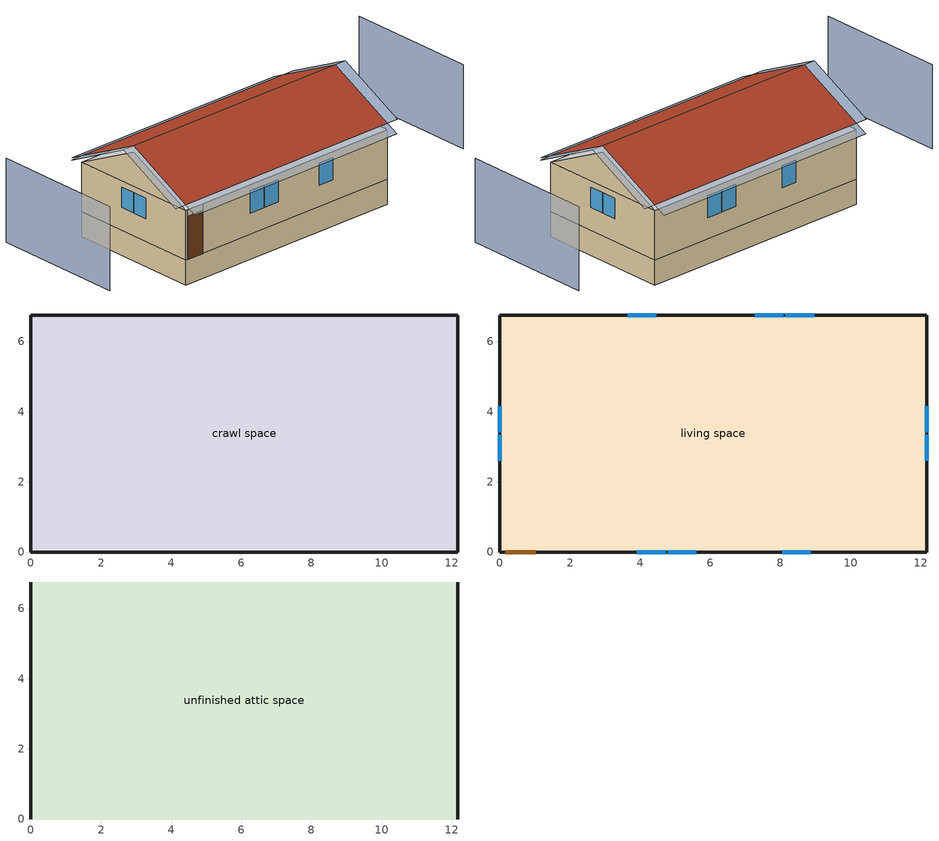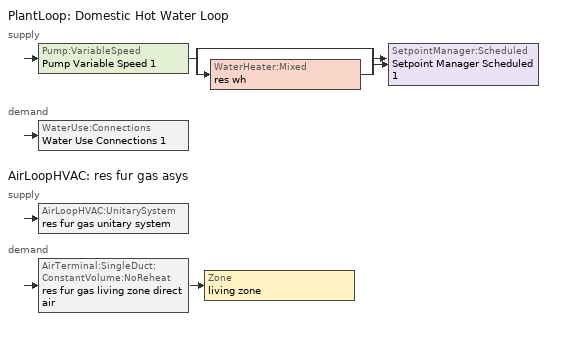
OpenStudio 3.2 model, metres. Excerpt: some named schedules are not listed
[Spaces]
crawl space
 floor foundation (FloorFndGrndCS): 0,0 0,6.76 12.17,6.76 12.17,0 z-1.22
 wall foundation (WallFndGrndCS): 0,6.76 0,0 12.17,0 12.17,6.76 0,6.76 z-1.22:0
living space
 floor to crawl space (FloorCSInsFin Reversed): 0,0 0,6.76 12.17,6.76 12.17,0 z0
 wall outside (WallExtInsFin): 0,6.76 0,0 0.13,0 1.05,0 12.17,0 12.17,6.76 0,6.76 z0:2.44
 window (WindowConstruction): 3.91,0 4.72,0 / 4.78,0 5.6,0 / 8.05,0 8.87,0 / 8.96,6.76 8.14,6.76 / 8.08,6.76 7.26,6.76 / 4.46,6.76 3.65,6.76 z1.04:2.13; 0,4.16 0,3.41 / 0,3.35 0,2.6 / 12.17,2.6 12.17,3.35 / 12.17,3.41 12.17,4.16 z1.14:2.13
 door (Door): 0.15,0 1.02,0 z0:2.13
unfinished attic space
 floor to living space (FloorFinInsUnfinAttic): 0,6.76 12.17,6.76 12.17,0 0,0 z2.44
 wall outside (WallExtUninsUnfin): 0,3.38,4.13 0,6.76,2.44 0,0,2.44; 12.17,3.38,4.13 12.17,0,2.44 12.17,6.76,2.44
 roof outside (RoofUnfinInsExt): 12.17,3.38,4.43 0,3.38,4.43 0,0,2.74 12.17,0,2.74; 0,3.38,4.43 12.17,3.38,4.43 12.17,6.76,2.74 0,6.76,2.74
shading: -4.57,6.76 -4.57,0 / 16.74,0 16.74,6.76 z0:4.13; 12.17,3.41 12.17,4.16 / 0,4.16 0,3.41 / 0,3.35 0,2.6 / 12.17,2.6 12.17,3.35 z1.14:2.13; 4.46,6.76 3.65,6.76 / 4.78,0 5.6,0 / 3.91,0 4.72,0 / 8.05,0 8.87,0 / 8.96,6.76 8.14,6.76 / 8.08,6.76 7.26,6.76 z1.04:2.13; -0.61,6.76,2.74 -0.61,3.38,4.43 0,3.38,4.43 0,6.76,2.74; 12.77,3.38,4.43 12.77,6.76,2.74 12.17,6.76,2.74 12.17,3.38,4.43; 12.17,7.37,2.44 0,7.37,2.44 0,6.76,2.74 12.17,6.76,2.74; 12.77,0,2.74 12.77,3.38,4.43 12.17,3.38,4.43 12.17,0,2.74; -0.61,3.38,4.43 -0.61,0,2.74 0,0,2.74 0,3.38,4.43; 0,-0.61,2.44 12.17,-0.61,2.44 12.17,0,2.74 0,0,2.74
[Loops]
PlantLoop 'Domestic Hot Water Loop'
 supply: Pump:VariableSpeed 'Pump Variable Speed 1' > split
  | bypass
  | WaterHeater:Mixed 'res wh'
  join > SetpointManager:Scheduled 'Setpoint Manager Scheduled 1'
 demand: WaterUse:Connections 'Water Use Connections 1'
AirLoopHVAC 'res fur gas asys'
 supply: AirLoopHVAC:UnitarySystem 'res fur gas unitary system'
 demand: AirTerminal:SingleDuct:ConstantVolume:NoReheat 'res fur gas living zone direct air' > Zone 'living zone'
[Building]
Building 1: North Axis {deg}=135; Standards Number of Stories=1; Standards Number of Above Ground Stories=1; Standards Building Type=singlefamilydetached; Standards Number of Living Units=1
[Site]
Burlington International Ap_VT_USA: Latitude {deg}=44.47; Longitude {deg}=-73.15; Time Zone {hr}=-5; Elevation {m}=101; Terrain=Suburbs
[ClimateZones]
Climate Zone Institution Name 1=Building America; Climate Zone Document Year 1=0; Climate Zone Value 1=Cold
[Site:WaterMainsTemperature]
Calculation Method=Correlation; Annual Average Outdoor Air Temperature {C}=7.86614; Maximum Difference In Monthly Average Outdoor Air Temperatures {deltaC}=28.2745
[Site:GroundTemperature:Deep]
7.86614, 7.86614, 7.86614, 7.86614, 7.86614, 7.86614, 7.86614, 7.86614, 7.86614, 7.86614, 7.86614, 7.86614
[Material] Roughness=Rough
Name | Thickness {m} | Conductivity {W/m-K} | Density {kg/m3} | Specific Heat {J/kg-K} | Thermal Absorptance | Solar Absorptance | Visible Absorptance
Drywall 0.5 in. | 0.0127 | 0.160291 | 801 | 837.4 | 0.9 | 0.5 | 0.1
FloorUATrussandIns | 0.0889 | 0.0589139 | 50.7834 | 1165.1 | 0.9 | 0.5 | 0.9
FloorUAAdditionalCeilingIns | 0.099314 | 0.0562575 | 16.02 | 1046.75
Composition Shingles | 0.009525 | 0.162714 | 1121.4 | 1465.45 | 0.91 | 0.85 | 0.85
RoofSheathing | 0.01905 | 0.115458 | 512.64 | 1214.23 | 0.82 | 0.3 | 0.3
RoofUARoofIns | 0.18415 | 8.02397 | 37.0049 | 1207.88 | 0.91 | 0.85 | 0.91
Vinyl, Light | 0.009525 | 0.089435 | 177.822 | 1046.75 | 0.9 | 0.3 | 0.3
WallSheathing | 0.0127 | 0.115458 | 512.64 | 1214.23 | 0.82 | 0.3 | 0.3
WallStudAndCavity | 0.0889 | 0.338221 | 129.063 | 1212.76 | 0.9 | 0.3 | 0.9
WallStudAndCavity 1 | 0.0889 | 0.393744 | 83.0341 | 1211.67 | 0.9 | 0.3 | 0.9
WallStudAndCavity 2 | 0.0889 | 0.397942 | 83.0341 | 1211.67 | 0.82 | 0.3 | 0.3
res furniture material living space | 0.1524 | 0.115458 | 640.8 | 1214.23 | 0.9 | 0.6 | 0.1
Concrete 8.0 in. | 0.2032 | 1.803125 | 2242.8 | 837.4 | 0.9
Concrete 4.0 in. | 0.1016 | 1.803125 | 2242.8 | 837.4 | 0.9
FloorIns | 0.23495 | 2.59817 | 67.691 | 1210.98 | 0.82 | 0.3 | 0.3
Wood Floor | 0.015875 | 0.115458 | 544.68 | 1214.23
Floor Covering | 0.0127 | 0.0433444 | 54.468 | 1339.84 | 0.9 | 0.9
DoorMaterial | 0.04445 | 0.0612267 | 512.64 | 1214.23 | 0.82 | 0.3 | 0.3
[Construction]
FloorFinInsUnfinAttic: Drywall 0.5 in., FloorUATrussandIns, FloorUAAdditionalCeilingIns
RoofUnfinInsExt: Composition Shingles, RoofSheathing, RoofUARoofIns
WallExtInsFin: Vinyl, Light, WallSheathing, WallStudAndCavity, Drywall 0.5 in.
WallExtUninsUnfin: Vinyl, Light, WallSheathing, WallStudAndCavity 1
WallIntFinUninsFin: WallStudAndCavity 2, Drywall 0.5 in.
res furniture construction living space: res furniture material living space
WallFndGrndCS: Concrete 8.0 in.
FloorFndGrndCS: Concrete 4.0 in.
FloorCSInsFin Reversed: Floor Covering, Wood Floor, RoofSheathing, FloorIns
WindowConstruction: WindowMaterial
Door: DoorMaterial
[WindowMaterial:SimpleGlazingSystem]
WindowMaterial: U-Factor {W/m2-K}=1.93052; Solar Heat Gain Coefficient=0.49
[ThermalZone] Use Ideal Air Loads=No
living zone: Thermostat=living zone temperature setpoint
unfinished attic zone; crawl zone: 
res ds res fur gas asys ret air zone: Volume {m3}=0.25
[Sizing:Zone] Zone Cooling Design Supply Air Temperature Input Method=SupplyAirTemperature; Zone Cooling Design Supply Air Temperature {C}=14; Zone Cooling Design Supply Air Temperature Difference {deltaC}=11.11; Zone Heating Design Supply Air Temperature Input Method=SupplyAirTemperature; Zone Heating Design Supply Air Temperature {C}=40; Zone Heating Design Supply Air Temperature Difference {deltaC}=11.11; Zone Cooling Design Supply Air Humidity Ratio {kg-H2O/kg-air}=0.0085; Zone Heating Design Supply Air Humidity Ratio {kg-H2O/kg-air}=0.008; Cooling Design Air Flow Method=DesignDay; Heating Design Air Flow Method=DesignDay; Account for Dedicated Outdoor Air System=No; Dedicated Outdoor Air System Control Strategy=NeutralSupplyAir; Dedicated Outdoor Air Low Setpoint Temperature for Design {C}=autosize; Dedicated Outdoor Air High Setpoint Temperature for Design {C}=autosize
living zone; unfinished attic zone; crawl zone; res ds res fur gas asys ret air zone
[Zone equipment]
living zone: res fur gas living zone direct air
[Space]
Name | Space Type | Thermal Zone | Building Unit
living space | Space Type 1 | living zone | unit 1
unfinished attic space | Space Type 2 | unfinished attic zone
crawl space | Space Type 3 | crawl zone
res ds res fur gas asys ret air space |  | res ds res fur gas asys ret air zone
[SpaceType]
Name | Standards Space Type
Space Type 1 | living
Space Type 2 | unfinished attic
Space Type 3 | crawlspace
[BuildingUnit]
unit 1: Building Unit Type=Residential
[External:File]
schedules.csv: File=schedules.csv
[People:Definition]
res occupants|living space: Number of People Calculation Method=People; Number of People {people}=2; Fraction Radiant=0.319734; Sensible Heat Fraction=0.573; Carbon Dioxide Generation Rate {m3/s-W}=0; Enable ASHRAE 55 Comfort Warnings=No; Mean Radiant Temperature Calculation Type=ZoneAveraged
[People]
res occupants|living space: People Definition=res occupants|living space; Space or SpaceType=living space; Number of People Schedule=occupants; Activity Level Schedule=res occupants activity schedule; Multiplier=1
[InternalMass:Definition] Design Level Calculation Method=SurfaceArea
Name | Construction | Surface Area {m2}
living space Partition | WallIntFinUninsFin | 82.2192
res furniture mass living space | res furniture construction living space | 32.8877
[InternalMass] Space or SpaceType=living space; Multiplier=1
Name | Internal Mass Definition
living space Partition | living space Partition
res furniture mass living space | res furniture mass living space
[Foundation:Kiva]
Foundation Kiva 1: Wall Height Above Grade {m}=0.2032; Wall Depth Below Slab {m}=0.2032
[Foundation:Kiva:Settings]
Soil Conductivity {W/m-K}=1.731; Soil Density {kg/m3}=1842.3; Soil Specific Heat {J/kg-K}=418.7; Ground Solar Absorptivity=0.9; Ground Thermal Absorptivity=0.9; Ground Surface Roughness {m}=0.03; Far-Field Width {m}=40; Deep-Ground Boundary Condition=ZeroFlux; Deep-Ground Depth {m}=40; Minimum Cell Dimension {m}=0.02; Maximum Cell Growth Coefficient=1.5; Simulation Timestep=Hourly
[SurfaceProperty:ExposedFoundationPerimeter]
Surface 12: Exposed Perimeter Calculation Method=TotalExposedPerimeter; Total Exposed Perimeter {m}=37.8476
[PlantLoop]
Domestic Hot Water Loop: Glycol Concentration=0; Maximum Loop Flow Rate {m3/s}=0.01; Plant Loop Volume {m3}=0.003; Load Distribution Scheme=Optimal
[Sizing:Plant]
Domestic Hot Water Loop: Loop Type=Heating; Design Loop Exit Temperature {C}=51.6667; Loop Design Temperature Difference {deltaC}=5.55556; Sizing Option=NonCoincident; Zone Timesteps in Averaging Window=1; Coincident Sizing Factor Mode=None
[Pump:VariableSpeed]
Pump Variable Speed 1: Rated Flow Rate {m3/s}=0.01; Rated Pump Head {Pa}=1; Rated Power Consumption {W}=0; Motor Efficiency=1; Fraction of Motor Inefficiencies to Fluid Stream=0; Coefficient 1 of the Part Load Performance Curve=0; Coefficient 2 of the Part Load Performance Curve=1; Coefficient 3 of the Part Load Performance Curve=0; Coefficient 4 of the Part Load Performance Curve=0; Pump Control Type=Intermittent; Skin Loss Radiative Fraction=0.5; Design Power Sizing Method=PowerPerFlowPerPressure; Design Electric Power per Unit Flow Rate {W/(m3/s)}=348701.1; Design Shaft Power per Unit Flow Rate per Unit Head {W-s/m3-Pa}=1.28205; Design Minimum Flow Rate Fraction=0
[SetpointManager:Scheduled]
Setpoint Manager Scheduled 1: Control Variable=Temperature; Schedule=dhw temp
[WaterHeater:Mixed]
res wh: Tank Volume {m3}=0.143846; Setpoint Temperature Schedule=WH Setpoint Temp; Deadband Temperature Difference {deltaC}=2; Maximum Temperature Limit {C}=99; Heater Control Type=Cycle; Heater Maximum Capacity {W}=11722.8; Heater Minimum Capacity {W}=0; Heater Fuel Type=NaturalGas; Heater Thermal Efficiency=0.773298; Off Cycle Parasitic Fuel Consumption Rate {W}=0; Off Cycle Parasitic Fuel Type=Electricity; Off Cycle Parasitic Heat Fraction to Tank=0; On Cycle Parasitic Fuel Consumption Rate {W}=0; On Cycle Parasitic Fuel Type=Electricity; On Cycle Parasitic Heat Fraction to Tank=0; Ambient Temperature Indicator=ThermalZone; Ambient Temperature Thermal Zone=living zone; Off Cycle Loss Coefficient to Ambient Temperature {W/K}=4.15693; Off Cycle Loss Fraction to Thermal Zone=0.64; On Cycle Loss Coefficient to Ambient Temperature {W/K}=4.15693; On Cycle Loss Fraction to Thermal Zone=1; Use Side Effectiveness=1; Source Side Effectiveness=1; Use Side Design Flow Rate {m3/s}=autosize; Source Side Design Flow Rate {m3/s}=autosize; Indirect Water Heating Recovery Time {hr}=1.5; Source Side Flow Control Mode=IndirectHeatPrimarySetpoint
[WaterHeater:Sizing]
res wh: Design Mode=PeakDraw; Time Storage Can Meet Peak Draw {hr}=0.538503; Time for Tank Recovery {hr}=0; Nominal Tank Volume for Autosizing Plant Connections {m3}=1
[WaterUse:Connections]
Water Use Connections 1: Drain Water Heat Exchanger Type=None; Drain Water Heat Exchanger Destination=Plant; Water Use Equipment Name 1=res shower; Water Use Equipment Name 2=res sink; Water Use Equipment Name 3=res bath; Water Use Equipment Name 4=res shower dist; Water Use Equipment Name 5=res sink dist; Water Use Equipment Name 6=res bath dist; Water Use Equipment Name 7=res cw; Water Use Equipment Name 8=res dw
[WaterUse:Equipment:Definition]
Name | Peak Flow Rate {m3/s} | Target Temperature Schedule
res shower | 7.40328e-05 | fixtures temperature schedule
res sink | 5.71037e-05 | fixtures temperature schedule
res bath | 0.000191288 | fixtures temperature schedule
res shower dist; res sink dist; res bath dist | 0 | fixtures temperature schedule
res cw | 3.14922e-05 | res cw temperature schedule
res dw | 1.38693e-05 | res dw temperature schedule
[WaterUse:Equipment] Space=living space
Name | Water Use Equipment Definition | Flow Rate Fraction Schedule
res shower | res shower | showers
res sink | res sink | sinks
res bath | res bath | baths
res shower dist | res shower dist | showers
res sink dist | res sink dist | sinks
res bath dist | res bath dist | baths
res cw | res cw | clothes_washer
res dw | res dw | dishwasher
[OtherEquipment:Definition] Design Level Calculation Method=EquipmentLevel
Name | Design Level {W} | Fraction Latent | Fraction Radiant | Fraction Lost
res shower | 2128.82 | 0.487118 | 0 | 0
res sink | 573.323 | 0.311976 | 0 | 0
res bath | 2820.88 | 0 | 0 | 0
res hot water distribution | 1915.37 | 0 | 0 | 0
res range gas | 2200.03 | 0.2 | 0.18 | 0.5
res ds res fur gas asys SupSLkToLvEq; res ds res fur gas asys SupLatLkToLvEq; res ds res fur gas asys SupDCnToLvEq; res ds res fur gas asys SupDCnToAhEq; res ds res fur gas asys RetDCnToPlEq; res ds res fur gas asys RetDCnToAhEquip; res ds res fur gas asys SupSLkToAhEq; res ds res fur gas asys SupLatLkToAhEq; res ds res fur gas asys RetSLkEq; res ds res fur gas asys RetLatLkEq | 0
[OtherEquipment]
Name | Other Equipment Definition | Space or SpaceType | Schedule | Fuel Type
res shower | res shower | living space | showers
res sink | res sink | living space | sinks
res bath | res bath | living space | baths
res hot water distribution | res hot water distribution | living space | showers
res range gas | res range gas | living space | cooking_range | NaturalGas
res ds res fur gas asys SupSLkToLvEq | res ds res fur gas asys SupSLkToLvEq | living space | Always On Discrete | None
res ds res fur gas asys SupLatLkToLvEq | res ds res fur gas asys SupLatLkToLvEq | living space | Always On Discrete | None
res ds res fur gas asys SupDCnToLvEq | res ds res fur gas asys SupDCnToLvEq | living space | Always On Discrete | None
res ds res fur gas asys SupDCnToAhEq | res ds res fur gas asys SupDCnToAhEq | crawl space | Always On Discrete | None
res ds res fur gas asys RetDCnToPlEq | res ds res fur gas asys RetDCnToPlEq | res ds res fur gas asys ret air space | Always On Discrete | None
res ds res fur gas asys RetDCnToAhEquip | res ds res fur gas asys RetDCnToAhEquip | crawl space | Always On Discrete | None
res ds res fur gas asys SupSLkToAhEq | res ds res fur gas asys SupSLkToAhEq | crawl space | Always On Discrete | None
res ds res fur gas asys SupLatLkToAhEq | res ds res fur gas asys SupLatLkToAhEq | crawl space | Always On Discrete | None
res ds res fur gas asys RetSLkEq | res ds res fur gas asys RetSLkEq | res ds res fur gas asys ret air space | Always On Discrete | None
res ds res fur gas asys RetLatLkEq | res ds res fur gas asys RetLatLkEq | res ds res fur gas asys ret air space | Always On Discrete | None
[EnergyManagementSystem:Sensor]
Name | Output Variable or Output Meter Index Key | Output Variable or Output Meter
res_shower_vol | res shower | Water Use Equipment Hot Water Volume
res_shower_tout | res wh | Water Heater Use Side Outlet Temperature
res_shower_mixsp | fixtures temperature schedule | Schedule Value
res_nv_pb_s |  | Site Outdoor Air Barometric Pressure
res_af_vw_s |  | Site Wind Speed
res_nv_wt_s |  | Site Outdoor Air Humidity Ratio
res_af_1_tin_s | living zone | Zone Mean Air Temperature
res_af_1_tt_s | living zone | Zone Outdoor Air Drybulb Temperature
res_nv_1_nva_s | res nv_1 avail schedule | Schedule Value
res_nv_1_sp_s | res nv_1 temp schedule | Schedule Value
res_ds_res_fur_gas_asys_fan_rtf_s | res fur gas htg supply fan | Fan Runtime Fraction
res_ds_res_fur_gas_asys_win_s | living zone | Zone Mean Air Humidity Ratio
res_ds_res_fur_gas_asys_ah_mfr_s | Node 18 | System Node Mass Flow Rate
res_ds_res_fur_gas_asys_ah_vfr_s | Node 18 | System Node Current Density Volume Flow Rate
res_ds_res_fur_gas_asys_ah_tt_s | Node 18 | System Node Temperature
res_ds_res_fur_gas_asys_ra_t_s | Node 21 | System Node Temperature
res_ds_res_fur_gas_asys_ah_wt_s | Node 18 | System Node Humidity Ratio
res_ds_res_fur_gas_asys_ra_w_s | Node 21 | System Node Humidity Ratio
res_ds_res_fur_gas_asys_ah_t_s | crawl zone | Zone Air Temperature
res_ds_res_fur_gas_asys_ah_w_s | crawl zone | Zone Mean Air Humidity Ratio
res_infil_1_range_sch_s | res mv_1 range exhaust schedule | Schedule Value
res_infil_1_bath_sch_s | res mv_1 bath exhaust schedule | Schedule Value
res_infil_1_dryer_sch_s | clothes_dryer_exhaust | Schedule Value
res_infil_1_wh_sch_s | Always On Discrete | Schedule Value
[EnergyManagementSystem:Program]
res_shower_sag: If res_shower_vol > 0; Set ShowerTime=SystemTimeStep; Else; Set ShowerTime=0; EndIf; If (res_shower_vol > 0) && (res_shower_mixsp > res_shower_tout); Set ShowerSag=SystemTimeStep; Set ShowerE=res_shower_vol*4141170*(res_shower_mixsp-res_shower_tout); Else; Set ShowerSag=0; Set ShowerE=0; EndIf
res_nv_1_program: Set Tdiff = res_af_1_tin_s-res_af_1_tt_s; Set dT = (@Abs Tdiff); Set pt = (@RhFnTdbWPb res_af_1_tt_s res_nv_wt_s res_nv_pb_s); Set NVA = 3289.1298665900586; Set Cs = 8.963020389461627e-05; Set Cw = 0.00012070110544924465; Set MNV = 1.1137959659519983; Set MHR = 0.0115; Set MRH = 0.7; Set temp1 = (res_nv_1_nva_s*NVA); Set SGNV = temp1*((((Cs*dT)+(Cw*(res_af_vw_s^2)))^0.5)/1000); If (res_nv_wt_s<MHR) && (pt<MRH) && (res_af_1_tin_s>res_nv_1_sp_s); Set temp2 = (res_af_1_tin_s-res_nv_1_sp_s); Set NVadj1 = temp2/(res_af_1_tin_s-res_af_1_tt_s); Set NVadj2 = (@Min NVadj1 1); Set NVadj3 = (@Max NVadj2 0); Set NVadj = SGNV*NVadj3; Set res_nv_1_flow_act = (@Min NVadj MNV); Else; Set res_nv_1_flow_act = 0; EndIf
res_ds_res_fur_gas_asys_program: Set res_ds_res_fur_gas_asys_AhMfr = res_ds_res_fur_gas_asys_ah_mfr_s; Set res_ds_res_fur_gas_asys_FanRtf = res_ds_res_fur_gas_asys_fan_rtf_s; Set res_ds_res_fur_gas_asys_AhVfr = res_ds_res_fur_gas_asys_ah_vfr_s; Set res_ds_res_fur_gas_asys_AhTt = res_ds_res_fur_gas_asys_ah_tt_s; Set res_ds_res_fur_gas_asys_AhWt = res_ds_res_fur_gas_asys_ah_wt_s; Set res_ds_res_fur_gas_asys_RaT = res_ds_res_fur_gas_asys_ra_t_s; Set res_ds_res_fur_gas_asys_RaW = res_ds_res_fur_gas_asys_ra_w_s; Set res_ds_res_fur_gas_asys_AhT = res_ds_res_fur_gas_asys_ah_t_s; Set res_ds_res_fur_gas_asys_AhW = res_ds_res_fur_gas_asys_ah_w_s; Run res_ds_res_fur_gas_asys_lk_subrout; Set res_ds_res_fur_gas_asys_SupSLkToLvEq_act = res_ds_res_fur_gas_asys_SupSLkToLv; Set res_ds_res_fur_gas_asys_SupLatLkToLvEq_act = res_ds_res_fur_gas_asys_SupLatLkToLv; Set res_ds_res_fur_gas_asys_SupDCnToLvEq_act = res_ds_res_fur_gas_asys_SupDCnToLv; Set res_ds_res_fur_gas_asys_SupDCnToAhEq_act = res_ds_res_fur_gas_asys_SupDCnToAh; Set res_ds_res_fur_gas_asys_SupSLkToAhEq_act = res_ds_res_fur_gas_asys_SupSLkToAh; Set res_ds_res_fur_gas_asys_SupLatLkToAhEq_act = res_ds_res_fur_gas_asys_SupLatLkToAh; Set res_ds_res_fur_gas_asys_RetSLkEq_act = res_ds_res_fur_gas_asys_RetSLk; Set res_ds_res_fur_gas_asys_RetLatLkEq_act = res_ds_res_fur_gas_asys_RetLatLk; Set res_ds_res_fur_gas_asys_RetDCnToPlEq_act = res_ds_res_fur_gas_asys_RetDCnToPl; Set res_ds_res_fur_gas_asys_RetDCnToAhEquip_act = res_ds_res_fur_gas_asys_RetDCnToAh; Set res_ds_res_fur_gas_asys_AhToLivMix_act = res_ds_res_fur_gas_asys_AhToLiv; Set res_ds_res_fur_gas_asys_LivToAhMix_act = res_ds_res_fur_gas_asys_LivToAh
res_infil_1_program: Set p_m = 0.14; Set p_s = 0.22; Set s_m = 270; Set s_s = 370; Set z_m = 9.99744; Set z_s = 2.4384; Set f_t = (((s_m/z_m)^p_m)*((z_s/s_s)^p_s)); Set Tdiff = res_af_1_tin_s-res_af_1_tt_s; Set dT = @Abs Tdiff; Set c = 0.1294; Set Cs = 0.0806; Set Cw = 0.1283; Set n = 0.65; Set sft = (f_t*0.86); Set temp1 = ((c*Cw)*((sft*res_af_vw_s)^(2*n)))^2; Set Qn = (((c*Cs*(dT^n))^2)+temp1)^0.5; Set Tdiff = res_af_1_tin_s-res_af_1_tt_s; Set QWHV = res_infil_1_wh_sch_s*0.0; Set Qrange = res_infil_1_range_sch_s*0.0472; Set Qdryer = res_infil_1_dryer_sch_s*0.0472; Set Qbath = res_infil_1_bath_sch_s*0.0472; Set QductsOut = 0; Set QductsIn = 0; Set QductsOut = QductsOut+res_ds_res_fur_gas_asys_lk_ret_fan_equiv; Set QductsIn = QductsIn+res_ds_res_fur_gas_asys_lk_sup_fan_equiv; Set Qout = Qrange+Qbath+Qdryer+QductsOut; Set Qin = QWHV+QductsIn; Set faneff_wh = 1; Set res_infil_1_house_fan_act = (QWHV*300)/faneff_wh*0; Set faneff_sp = 0.4719474432000001; Set res_infil_1_range_fan_act = (Qrange*300)/faneff_sp; Set res_infil_1_bath_fan_act = (Qbath*300)/faneff_sp; Set Qfan = (@Max Qout Qin); If Qfan > 0; Set Qavg = ((Qout + Qin) / 2.0); If ((@Abs (Qout - Qavg)) / Qavg) <= 0.1; Set phi = 1; Else; Set phi = (Qn / (Qn + Qfan)); EndIf; Set Qinf_adj = phi * Qn; Else; Set Qinf_adj = Qn; EndIf; Set res_infil_1_flow_act = Qfan + Qinf_adj
[EnergyManagementSystem:ProgramCallingManager]
res shower sag: EndOfSystemTimestepAfterHVACReporting; res_shower_sag
res af_1 program calling manager: BeginTimestepBeforePredictor; res_infil_1_program; res_nv_1_program
res ds res fur gas asys program calling manager: EndOfSystemTimestepAfterHVACReporting; res_ds_res_fur_gas_asys_program
[EnergyManagementSystem:OutputVariable] Type of Data in Variable=Summed; Update Frequency=SystemTimestep; EMS Program or Subroutine=res_shower_sag
Name | EMS Variable | Units
Unmet Shower Energy|unit 1 | ShowerE | J
Unmet Shower Time|unit 1 | ShowerSag | hr
Shower Draw Time|unit 1 | ShowerTime | hr
[Coil:Heating:Gas]
res fur gas heating coil: Availability Schedule=Always On Discrete; Gas Burner Efficiency=0.8; Nominal Capacity {W}=18364.7; Parasitic Electric Load {W}=76; Parasitic Gas Load {W}=0; Fuel Type=NaturalGas
[Fan:OnOff]
res fur gas htg supply fan: Availability Schedule=Always On Discrete; Fan Total Efficiency=0.75; Pressure Rise {Pa}=794.58; Maximum Flow Rate {m3/s}=0.543107; Motor Efficiency=1; Motor In Airstream Fraction=1; Fan Power Ratio Function of Speed Ratio Curve=Fan On Off Power Curve; Fan Efficiency Ratio Function of Speed Ratio Curve=Fan On Off Efficiency Curve
[AirLoopHVAC:UnitarySystem]
res fur gas unitary system: Control Type=Load; Controlling Zone or Thermostat Location=living zone; Dehumidification Control Type=None; Availability Schedule=Always On Discrete; Supply Fan=res fur gas htg supply fan; Fan Placement=BlowThrough; Supply Air Fan Operating Mode Schedule=Always Off Discrete; Heating Coil=res fur gas heating coil; DX Heating Coil Sizing Ratio=1; Use DOAS DX Cooling Coil=No; DOAS DX Cooling Coil Leaving Minimum Air Temperature {C}=2; Latent Load Control=SensibleOnlyLoadControl; Supply Air Flow Rate Method During Cooling Operation=SupplyAirFlowRate; Supply Air Flow Rate During Cooling Operation {m3/s}=0; Supply Air Flow Rate Method During Heating Operation=SupplyAirFlowRate; Supply Air Flow Rate During Heating Operation {m3/s}=0.543102; Supply Air Flow Rate When No Cooling or Heating is Required {m3/s}=0; Maximum Supply Air Temperature {C}=48.8889; Maximum Outdoor Dry-Bulb Temperature for Supplemental Heater Operation {C}=21; Maximum Cycling Rate {cycles/hr}=2.5; Heat Pump Time Constant {s}=60; Fraction of On-Cycle Power Use=0.01; Heat Pump Fan Delay Time {s}=60; Ancilliary On-Cycle Electric Power {W}=0; Ancilliary Off-Cycle Electric Power {W}=0
[AirLoopHVAC]
res fur gas asys: Availability Schedule=Always On Discrete; Design Supply Air Flow Rate {m3/s}=0.543102; Design Return Air Flow Fraction of Supply Air Flow=1
[Sizing:System]
res fur gas asys: Type of Load to Size On=Sensible; Design Outdoor Air Flow Rate {m3/s}=Autosize; Central Heating Maximum System Air Flow Ratio=0.3; Preheat Design Temperature {C}=7; Preheat Design Humidity Ratio {kg-H2O/kg-Air}=0.008; Precool Design Temperature {C}=12.8; Precool Design Humidity Ratio {kg-H2O/kg-Air}=0.008; Central Cooling Design Supply Air Temperature {C}=12.8; Central Heating Design Supply Air Temperature {C}=16.7; Sizing Option=NonCoincident; 100% Outdoor Air in Cooling=Yes; 100% Outdoor Air in Heating=Yes; Central Cooling Design Supply Air Humidity Ratio {kg-H2O/kg-Air}=0.0085; Central Heating Design Supply Air Humidity Ratio {kg-H2O/kg-Air}=0.008; Cooling Design Air Flow Method=DesignDay; Cooling Design Air Flow Rate {m3/s}=0; Heating Design Air Flow Method=DesignDay; Heating Design Air Flow Rate {m3/s}=0; System Outdoor Air Method=ZoneSum; Zone Maximum Outdoor Air Fraction=1; Cooling Supply Air Flow Rate Per Floor Area {m3/s-m2}=0.00996765; Cooling Fraction of Autosized Cooling Supply Air Flow Rate=1; Cooling Supply Air Flow Rate Per Unit Cooling Capacity {m3/s-W}=3.94755e-05; Heating Supply Air Flow Rate Per Floor Area {m3/s-m2}=0.00996765; Heating Fraction of Autosized Heating Supply Air Flow Rate=1; Heating Fraction of Autosized Cooling Supply Air Flow Rate=1; Heating Supply Air Flow Rate Per Unit Heating Capacity {m3/s-W}=3.15882e-05; Cooling Design Capacity Method=CoolingDesignCapacity; Cooling Design Capacity {W}=autosize; Cooling Design Capacity Per Floor Area {W/m2}=234.7; Fraction of Autosized Cooling Design Capacity=1; Heating Design Capacity Method=HeatingDesignCapacity; Heating Design Capacity {W}=autosize; Heating Design Capacity Per Floor Area {W/m2}=157; Fraction of Autosized Heating Design Capacity=1; Central Cooling Capacity Control Method=OnOff
[AirTerminal:SingleDuct:ConstantVolume:NoReheat]
res fur gas living zone direct air: Availability Schedule=Always On Discrete; Maximum Air Flow Rate {m3/s}=0.543102
[ThermostatSetpoint:DualSetpoint]
living zone temperature setpoint: Heating Setpoint Temperature Schedule=res heating setpoint; Cooling Setpoint Temperature Schedule=res cooling setpoint
[ElectricEquipment:Definition] Design Level Calculation Method=EquipmentLevel
Name | Design Level {W} | Fraction Latent | Fraction Radiant | Fraction Lost
res ceil fan | 12.7662 | 0 | 0.558 | 0
res refrig | 65.0889 | 0 | 0 | 0
res cw | 530.876 | 0 | 0.48 | 0.2
res cd electric | 7408.01 | 0.05 | 0.09 | 0.8
res dw | 511.794 | 0.15 | 0.36 | 0.25
res range electric | 211.293 | 0.3 | 0.24 | 0.3
res misc plug loads|living space | 818.034 | 0.021 | 0.558 | 0.049
res infil_1 house fan; res infil_1 range fan; res infil_1 bath fan | 0 | 0 | 0 | 1
[ElectricEquipment] Space or SpaceType=living space
Name | Electric Equipment Definition | Schedule
res ceil fan | res ceil fan | ceiling_fan
res refrig | res refrig | res refrig schedule
res cw | res cw | clothes_washer_power
res cd electric | res cd electric | clothes_dryer
res dw | res dw | dishwasher_power
res range electric | res range electric | cooking_range
res misc plug loads|living space | res misc plug loads|living space | plug_loads
res infil_1 house fan | res infil_1 house fan | Always On Discrete
res infil_1 range fan | res infil_1 range fan | Always On Discrete
res infil_1 bath fan | res infil_1 bath fan | Always On Discrete
[Lights:Definition]
res lighting interior living space: Design Level Calculation Method=LightingLevel; Lighting Level {W}=145.368; Fraction Radiant=0.6; Fraction Visible=0.2; Return Air Fraction=0
[Lights]
res lighting interior living space: Lights Definition=res lighting interior living space; Space or SpaceType=living space; Schedule=lighting_interior; Fraction Replaceable=1
[Exterior:Lights:Definition]
res lighting exterior: Design Level {W}=5.87857
[Exterior:Lights]
res lighting exterior: Exterior Lights Definition=res lighting exterior; Schedule=lighting_exterior
[SpaceInfiltration:DesignFlowRate] Schedule=Always On Discrete
Name | Space or SpaceType | Design Flow Rate Calculation Method | Air Changes per Hour {1/hr} | Constant Term Coefficient | Temperature Term Coefficient | Velocity Term Coefficient | Velocity Squared Term Coefficient | Design Flow Rate {m3/s}
res infil|crawl space | crawl space | AirChanges/Hour | 2 | 1 | 0 | 0 | 0
res nv_1 flow; res infil_1 flow | living space | Flow/Space |  |  |  |  |  | 0
[SpaceInfiltration:EffectiveLeakageArea]
res infil|unfinished attic space: Space or SpaceType=unfinished attic space; Schedule=Always On Discrete; Effective Air Leakage Area {cm2}=2737.9; Stack Coefficient=0.000138603; Wind Coefficient=6.45841e-05
[EnergyManagementSystem:Actuator]
Name | Actuated Component | Actuated Component Type | Actuated Component Control Type
res_nv_1_flow_act | res nv_1 flow | Zone Infiltration | Air Exchange Flow Rate
res_ds_res_fur_gas_asys_SupSLkToLvEq_act | res ds res fur gas asys SupSLkToLvEq | OtherEquipment | Power Level
res_ds_res_fur_gas_asys_SupLatLkToLvEq_act | res ds res fur gas asys SupLatLkToLvEq | OtherEquipment | Power Level
res_ds_res_fur_gas_asys_SupDCnToLvEq_act | res ds res fur gas asys SupDCnToLvEq | OtherEquipment | Power Level
res_ds_res_fur_gas_asys_SupDCnToAhEq_act | res ds res fur gas asys SupDCnToAhEq | OtherEquipment | Power Level
res_ds_res_fur_gas_asys_RetDCnToPlEq_act | res ds res fur gas asys RetDCnToPlEq | OtherEquipment | Power Level
res_ds_res_fur_gas_asys_RetDCnToAhEquip_act | res ds res fur gas asys RetDCnToAhEquip | OtherEquipment | Power Level
res_ds_res_fur_gas_asys_SupSLkToAhEq_act | res ds res fur gas asys SupSLkToAhEq | OtherEquipment | Power Level
res_ds_res_fur_gas_asys_SupLatLkToAhEq_act | res ds res fur gas asys SupLatLkToAhEq | OtherEquipment | Power Level
res_ds_res_fur_gas_asys_RetSLkEq_act | res ds res fur gas asys RetSLkEq | OtherEquipment | Power Level
res_ds_res_fur_gas_asys_RetLatLkEq_act | res ds res fur gas asys RetLatLkEq | OtherEquipment | Power Level
res_ds_res_fur_gas_asys_AhToLivMix_act | res ds res fur gas asys AhToLivMix | ZoneMixing | Air Exchange Flow Rate
res_ds_res_fur_gas_asys_LivToAhMix_act | res ds res fur gas asys LivToAhMix | ZoneMixing | Air Exchange Flow Rate
res_infil_1_house_fan_act | res infil_1 house fan | ElectricEquipment | Electricity Rate
res_infil_1_range_fan_act | res infil_1 range fan | ElectricEquipment | Electricity Rate
res_infil_1_bath_fan_act | res infil_1 bath fan | ElectricEquipment | Electricity Rate
res_infil_1_flow_act | res infil_1 flow | Zone Infiltration | Air Exchange Flow Rate
[AirLoopHVAC:ReturnPlenum]
res fur gas asys return plenum: ThermalZone=res ds res fur gas asys ret air zone
[ZoneMixing] Schedule=Always On Continuous; Design Flow Rate Calculation Method=Flow/Zone; Design Flow Rate {m3/s}=0
Name | Zone | Source Zone
res ds res fur gas asys AhToLivMix | living zone | crawl zone
res ds res fur gas asys LivToAhMix | crawl zone | living zone
[EnergyManagementSystem:Subroutine]
res_ds_res_fur_gas_asys_lk_subrout: Set f_sup = 0.06663336663336664; Set f_ret = 0.033366633366633376; Set f_OA = 0.03326673326673326; Set oafrate = f_OA * res_ds_res_fur_gas_asys_AhVfr; Set suplkfrate = f_sup * res_ds_res_fur_gas_asys_AhVfr; Set retlkfrate = f_ret * res_ds_res_fur_gas_asys_AhVfr; Set res_ds_res_fur_gas_asys_AhToLiv = (@Abs (suplkfrate-retlkfrate-oafrate)); Set res_ds_res_fur_gas_asys_LivToAh = 0; Set res_ds_res_fur_gas_asys_lk_sup_fan_equiv = 0; Set res_ds_res_fur_gas_asys_lk_ret_fan_equiv = oafrate; If res_ds_res_fur_gas_asys_AhMfr>0; Set h_SA=(@HFnTdbW res_ds_res_fur_gas_asys_AhTt res_ds_res_fur_gas_asys_AhWt); Set h_AHZ=(@HFnTdbW res_ds_res_fur_gas_asys_AhT res_ds_res_fur_gas_asys_AhW); Set h_RA=(@HFnTdbW res_ds_res_fur_gas_asys_RaT res_ds_res_fur_gas_asys_RaW); Set h_fg=(@HfgAirFnWTdb res_ds_res_fur_gas_asys_AhWt res_ds_res_fur_gas_asys_AhTt); Set SALkQtot=f_sup*res_ds_res_fur_gas_asys_AhMfr*(h_RA-h_SA); Set temp1=h_fg*(res_ds_res_fur_gas_asys_RaW-res_ds_res_fur_gas_asys_AhWt); Set res_ds_res_fur_gas_asys_SupLatLkToLv = f_sup*res_ds_res_fur_gas_asys_AhMfr*temp1; Set res_ds_res_fur_gas_asys_SupSLkToLv = SALkQtot-res_ds_res_fur_gas_asys_SupLatLkToLv; Set eTm=(res_ds_res_fur_gas_asys_FanRtf/(res_ds_res_fur_gas_asys_AhMfr*1006.0))*74.145; Set eTm=0-eTm; Set temp4=res_ds_res_fur_gas_asys_AhT; Set tsup=temp4+((res_ds_res_fur_gas_asys_AhTt-res_ds_res_fur_gas_asys_AhT)*(@Exp eTm)); Set temp5=tsup-res_ds_res_fur_gas_asys_AhTt; Set res_ds_res_fur_gas_asys_SupDCnToLv = res_ds_res_fur_gas_asys_AhMfr*1006.0*temp5; Set res_ds_res_fur_gas_asys_SupDCnToAh = 0-res_ds_res_fur_gas_asys_SupDCnToLv; Set eTm=(res_ds_res_fur_gas_asys_FanRtf/(res_ds_res_fur_gas_asys_AhMfr*1006.0))*13.731; Set eTm=0-eTm; Set temp6=res_ds_res_fur_gas_asys_AhT; Set tret=temp6+((res_ds_res_fur_gas_asys_RaT-res_ds_res_fur_gas_asys_AhT)*(@Exp eTm)); Set temp7=tret-res_ds_res_fur_gas_asys_RaT; Set res_ds_res_fur_gas_asys_RetDCnToPl=res_ds_res_fur_gas_asys_AhMfr*1006.0*temp7; Set res_ds_res_fur_gas_asys_RetDCnToAh=0-res_ds_res_fur_gas_asys_RetDCnToPl; Set res_ds_res_fur_gas_asys_RetLatLk=0; Set temp2=(res_ds_res_fur_gas_asys_AhT-res_ds_res_fur_gas_asys_RaT); Set res_ds_res_fur_gas_asys_RetSLk=f_ret*res_ds_res_fur_gas_asys_AhMfr*1006.0*temp2; Set QtLkToAHZn=f_sup*res_ds_res_fur_gas_asys_AhMfr*(h_SA-h_AHZ); Set temp3=(res_ds_res_fur_gas_asys_AhWt-res_ds_res_fur_gas_asys_AhW); Set res_ds_res_fur_gas_asys_SupLatLkToAh=f_sup*res_ds_res_fur_gas_asys_AhMfr*h_fg; Set res_ds_res_fur_gas_asys_SupLatLkToAh=res_ds_res_fur_gas_asys_SupLatLkToAh*temp3; Set res_ds_res_fur_gas_asys_SupSLkToAh=QtLkToAHZn-res_ds_res_fur_gas_asys_SupLatLkToAh; Else; Set res_ds_res_fur_gas_asys_SupLatLkToLv=0; Set res_ds_res_fur_gas_asys_SupSLkToLv=0; Set res_ds_res_fur_gas_asys_SupDCnToLv=0; Set res_ds_res_fur_gas_asys_SupDCnToAh=0; Set res_ds_res_fur_gas_asys_RetDCnToPl=0; Set res_ds_res_fur_gas_asys_RetDCnToAh=0; Set res_ds_res_fur_gas_asys_RetLatLk=0; Set res_ds_res_fur_gas_asys_RetSLk=0; Set res_ds_res_fur_gas_asys_SupLatLkToAh=0; Set res_ds_res_fur_gas_asys_SupSLkToAh=0; EndIf
[Generator:PVWatts]
res photovoltaics generator: DC System Capacity {W}=5000; Module Type=Standard; Array Type=FixedRoofMounted; System Losses=0.14; Tilt Angle {deg}=26.5651; Azimuth Angle {deg}=180
[ElectricLoadCenter:Distribution]
res photovoltaics elec load center dist: Inverter=res photovoltaics inverter
[ElectricLoadCenter:Inverter:PVWatts]
res photovoltaics inverter: Inverter Efficiency=0.96
[Schedule:File] External File=schedules.csv; Rows to Skip at Top=1; Number of Hours of Data=8760; Minutes per Item=15
Name | Column Number
occupants | 1
showers | 14
sinks | 15
baths | 13
ceiling_fan | 16
clothes_washer | 9
clothes_washer_power | 10
clothes_dryer | 11
dishwasher | 7
dishwasher_power | 8
cooking_range | 6
lighting_interior | 2
lighting_exterior | 3
plug_loads | 17
clothes_dryer_exhaust | 12
[Schedule:Constant]
Name | Value
res occupants activity schedule | 112.539
dhw temp; WH Setpoint Temp | 51.6667
fixtures temperature schedule | 43.3333
Always On Discrete; Always On Continuous | 1
Always Off Discrete | 0
res cw temperature schedule; res dw temperature schedule | 52.666
[Schedule:Ruleset]
Name | Default Day Schedule | Summer Design Day Schedule | Winter Design Day Schedule
res heating setpoint | Schedule Day 6 | res heating setpoint summer design | res heating setpoint winter design
res cooling setpoint | Schedule Day 7 | res cooling setpoint summer design | res cooling setpoint winter design
res refrig schedule | Schedule Day 8 | res refrig schedule summer design | res refrig schedule winter design
res nv_1 temp schedule | Schedule Day 11
res nv_1 avail schedule | Schedule Day 12
res mv_1 range exhaust schedule | Schedule Day 15 | res mv_1 range exhaust schedule summer design | res mv_1 range exhaust schedule winter design
res mv_1 bath exhaust schedule | Schedule Day 16 | res mv_1 bath exhaust schedule summer design | res mv_1 bath exhaust schedule winter design
[Schedule:Day]
Schedule Day 6; Schedule Day 7; Schedule Day 8; res refrig schedule winter design; Schedule Day 11; Schedule Day 12; Schedule Day 15; res mv_1 range exhaust schedule winter design; Schedule Day 16; res mv_1 bath exhaust schedule winter design: 24, 0, 0
res heating setpoint allday1; res heating setpoint allday2; res heating setpoint allday3; res heating setpoint allday4; res heating setpoint allday5; res heating setpoint allday6; res heating setpoint allday7; res heating setpoint allday8; res heating setpoint allday9; res heating setpoint allday10; res heating setpoint allday11; res heating setpoint allday12; res cooling setpoint allday1; res cooling setpoint allday2; res cooling setpoint allday3; res cooling setpoint allday4; res cooling setpoint allday5; res cooling setpoint allday9; res cooling setpoint allday10; res cooling setpoint allday11; res cooling setpoint allday12: 8, 0, 20, 23, 0, 20.8333, 24, 0, 20
res heating setpoint winter design; res cooling setpoint winter design: 24, 0, 21.1111
res heating setpoint summer design; res cooling setpoint summer design: 24, 0, 23.8889
res cooling setpoint allday6; res cooling setpoint allday7; res cooling setpoint allday8: 1, 0, 20, 2, 0, 20, 3, 0, 20, 4, 0, 20, 5, 0, 20, 6, 0, 20, 7, 0, 20, 8, 0, 20, 9, 0, 20.8333, 10, 0, 20.8333, 11, 0, 20.8333, 12, 0, 20.8333, 13, 0, 20.8333, 14, 0, 20.8333, 15, 0, 20.8333, 16, 0, 20.8333, 17, 0, 20.8333, 18, 0, 20.8333, 19, 0, 20.8333, 20, 0, 20.8333, 21, 0, 20.8333, 22, 0, 20.8333, 23, 0, 20.8333, 24, 0, 20
res refrig schedule allday1; res refrig schedule allday12: 1, 0, 0.610949, 2, 0, 0.595675, 3, 0, 0.580401, 4, 0, 0.565128, 6, 0, 0.549854, 7, 0, 0.580401, 8, 0, 0.610949, 10, 0, 0.626223, 12, 0, 0.610949, 15, 0, 0.641496, 16, 0, 0.626223, 17, 0, 0.672044, 18, 0, 0.733139, 19, 0, 0.763686, 20, 0, 0.733139, 21, 0, 0.717865, 22, 0, 0.702591, 23, 0, 0.672044, 24, 0, 0.626223
res refrig schedule allday2: 1, 0, 0.609489, 2, 0, 0.594252, 3, 0, 0.579015, 4, 0, 0.563777, 6, 0, 0.54854, 7, 0, 0.579015, 8, 0, 0.609489, 10, 0, 0.624726, 12, 0, 0.609489, 15, 0, 0.639964, 16, 0, 0.624726, 17, 0, 0.670438, 18, 0, 0.731387, 19, 0, 0.761861, 20, 0, 0.731387, 21, 0, 0.71615, 22, 0, 0.700912, 23, 0, 0.670438, 24, 0, 0.624726
res refrig schedule allday3; res refrig schedule allday4; res refrig schedule allday5: 1, 0, 0.791241, 2, 0, 0.77146, 3, 0, 0.751679, 4, 0, 0.731898, 6, 0, 0.712117, 7, 0, 0.751679, 8, 0, 0.791241, 10, 0, 0.811022, 12, 0, 0.791241, 15, 0, 0.830803, 16, 0, 0.811022, 17, 0, 0.870365, 18, 0, 0.949489, 19, 0, 0.989051, 20, 0, 0.949489, 21, 0, 0.929708, 22, 0, 0.909927, 23, 0, 0.870365, 24, 0, 0.811022
res refrig schedule allday6; res refrig schedule allday7; res refrig schedule allday8; res refrig schedule allday9: 1, 0, 0.8, 2, 0, 0.78, 3, 0, 0.76, 4, 0, 0.74, 6, 0, 0.72, 7, 0, 0.76, 8, 0, 0.8, 10, 0, 0.82, 12, 0, 0.8, 15, 0, 0.84, 16, 0, 0.82, 17, 0, 0.88, 18, 0, 0.96, 19, 0, 1, 20, 0, 0.96, 21, 0, 0.94, 22, 0, 0.92, 23, 0, 0.88, 24, 0, 0.82
res refrig schedule allday10: 1, 0, 0.679562, 2, 0, 0.662573, 3, 0, 0.645584, 4, 0, 0.628595, 6, 0, 0.611606, 7, 0, 0.645584, 8, 0, 0.679562, 10, 0, 0.696551, 12, 0, 0.679562, 15, 0, 0.71354, 16, 0, 0.696551, 17, 0, 0.747518, 18, 0, 0.815474, 19, 0, 0.849453, 20, 0, 0.815474, 21, 0, 0.798485, 22, 0, 0.781496, 23, 0, 0.747518, 24, 0, 0.696551
res refrig schedule allday11: 1, 0, 0.675182, 2, 0, 0.658303, 3, 0, 0.641423, 4, 0, 0.624544, 6, 0, 0.607664, 7, 0, 0.641423, 8, 0, 0.675182, 10, 0, 0.692062, 12, 0, 0.675182, 15, 0, 0.708942, 16, 0, 0.692062, 17, 0, 0.742701, 18, 0, 0.810219, 19, 0, 0.843978, 20, 0, 0.810219, 21, 0, 0.793339, 22, 0, 0.77646, 23, 0, 0.742701, 24, 0, 0.692062
res refrig schedule summer design; res mv_1 range exhaust schedule summer design; res mv_1 bath exhaust schedule summer design: 24, 0, 1
res nv_1 temp schedule allday1; res nv_1 temp schedule allday2; res nv_1 temp schedule allday3; res nv_1 temp schedule allday4: 8, 0, 19.4444, 23, 0, 20.2778, 24, 0, 19.4444
res nv_1 temp schedule allday5; res nv_1 temp schedule allday6: 24, 0, 21.3889
res nv_1 availability schedule allday1 on; res nv_1 availability schedule allday1 on 1; res nv_1 availability schedule allday1 on 2; res nv_1 availability schedule allday1 on 3; res nv_1 availability schedule allday1 on 4; res nv_1 availability schedule allday1 on 5; res nv_1 availability schedule allday1 on 6; res nv_1 availability schedule allday1 on 7; res nv_1 availability schedule allday1 on 8; res nv_1 availability schedule allday1 on 9; res nv_1 availability schedule allday1 on 10; res nv_1 availability schedule allday1 on 11: 1, 0, 1, 2, 0, 1, 3, 0, 1, 4, 0, 1, 5, 0, 1, 6, 0, 1, 7, 0, 1, 8, 0, 1, 9, 0, 1, 10, 0, 1, 11, 0, 1, 12, 0, 1, 13, 0, 1, 14, 0, 1, 15, 0, 1, 16, 0, 1, 17, 0, 1, 18, 0, 1, 19, 0, 1, 20, 0, 1, 21, 0, 1, 22, 0, 1, 23, 0, 1, 24, 0, 1
[Schedule:Rule] Apply Monday=Yes; Apply Wednesday=Yes; Apply Friday=Yes; Date Specification Type=DateRange; Start Day=1
Name | Schedule Ruleset | Rule Order | Day Schedule | Apply Sunday | Apply Tuesday | Apply Thursday | Apply Saturday | Start Month | End Month | End Day
res heating setpoint allday rule1 | res heating setpoint | 11 | res heating setpoint allday1 | Yes | Yes | Yes | Yes | 1 | 1 | 31
res heating setpoint allday rule2 | res heating setpoint | 10 | res heating setpoint allday2 | Yes | Yes | Yes | Yes | 2 | 2 | 28
res heating setpoint allday rule3 | res heating setpoint | 9 | res heating setpoint allday3 | Yes | Yes | Yes | Yes | 3 | 3 | 31
res heating setpoint allday rule4 | res heating setpoint | 8 | res heating setpoint allday4 | Yes | Yes | Yes | Yes | 4 | 4 | 30
res heating setpoint allday rule5 | res heating setpoint | 7 | res heating setpoint allday5 | Yes | Yes | Yes | Yes | 5 | 5 | 31
res heating setpoint allday rule6 | res heating setpoint | 6 | res heating setpoint allday6 | Yes | Yes | Yes | Yes | 6 | 6 | 30
res heating setpoint allday rule7 | res heating setpoint | 5 | res heating setpoint allday7 | Yes | Yes | Yes | Yes | 7 | 7 | 31
res heating setpoint allday rule8 | res heating setpoint | 4 | res heating setpoint allday8 | Yes | Yes | Yes | Yes | 8 | 8 | 31
res heating setpoint allday rule9 | res heating setpoint | 3 | res heating setpoint allday9 | Yes | Yes | Yes | Yes | 9 | 9 | 30
res heating setpoint allday rule10 | res heating setpoint | 2 | res heating setpoint allday10 | Yes | Yes | Yes | Yes | 10 | 10 | 31
res heating setpoint allday rule11 | res heating setpoint | 1 | res heating setpoint allday11 | Yes | Yes | Yes | Yes | 11 | 11 | 30
res heating setpoint allday rule12 | res heating setpoint | 0 | res heating setpoint allday12 | Yes | Yes | Yes | Yes | 12 | 12 | 31
res cooling setpoint allday rule1 | res cooling setpoint | 11 | res cooling setpoint allday1 | Yes | Yes | Yes | Yes | 1 | 1 | 31
res cooling setpoint allday rule2 | res cooling setpoint | 10 | res cooling setpoint allday2 | Yes | Yes | Yes | Yes | 2 | 2 | 28
res cooling setpoint allday rule3 | res cooling setpoint | 9 | res cooling setpoint allday3 | Yes | Yes | Yes | Yes | 3 | 3 | 31
res cooling setpoint allday rule4 | res cooling setpoint | 8 | res cooling setpoint allday4 | Yes | Yes | Yes | Yes | 4 | 4 | 30
res cooling setpoint allday rule5 | res cooling setpoint | 7 | res cooling setpoint allday5 | Yes | Yes | Yes | Yes | 5 | 5 | 31
res cooling setpoint allday rule6 | res cooling setpoint | 6 | res cooling setpoint allday6 | Yes | Yes | Yes | Yes | 6 | 6 | 30
res cooling setpoint allday rule7 | res cooling setpoint | 5 | res cooling setpoint allday7 | Yes | Yes | Yes | Yes | 7 | 7 | 31
res cooling setpoint allday rule8 | res cooling setpoint | 4 | res cooling setpoint allday8 | Yes | Yes | Yes | Yes | 8 | 8 | 31
res cooling setpoint allday rule9 | res cooling setpoint | 3 | res cooling setpoint allday9 | Yes | Yes | Yes | Yes | 9 | 9 | 30
res cooling setpoint allday rule10 | res cooling setpoint | 2 | res cooling setpoint allday10 | Yes | Yes | Yes | Yes | 10 | 10 | 31
res cooling setpoint allday rule11 | res cooling setpoint | 1 | res cooling setpoint allday11 | Yes | Yes | Yes | Yes | 11 | 11 | 30
res cooling setpoint allday rule12 | res cooling setpoint | 0 | res cooling setpoint allday12 | Yes | Yes | Yes | Yes | 12 | 12 | 31
res refrig schedule allday rule1 | res refrig schedule | 11 | res refrig schedule allday1 | Yes | Yes | Yes | Yes | 1 | 1 | 31
res refrig schedule allday rule2 | res refrig schedule | 10 | res refrig schedule allday2 | Yes | Yes | Yes | Yes | 2 | 2 | 28
res refrig schedule allday rule3 | res refrig schedule | 9 | res refrig schedule allday3 | Yes | Yes | Yes | Yes | 3 | 3 | 31
res refrig schedule allday rule4 | res refrig schedule | 8 | res refrig schedule allday4 | Yes | Yes | Yes | Yes | 4 | 4 | 30
res refrig schedule allday rule5 | res refrig schedule | 7 | res refrig schedule allday5 | Yes | Yes | Yes | Yes | 5 | 5 | 31
res refrig schedule allday rule6 | res refrig schedule | 6 | res refrig schedule allday6 | Yes | Yes | Yes | Yes | 6 | 6 | 30
res refrig schedule allday rule7 | res refrig schedule | 5 | res refrig schedule allday7 | Yes | Yes | Yes | Yes | 7 | 7 | 31
res refrig schedule allday rule8 | res refrig schedule | 4 | res refrig schedule allday8 | Yes | Yes | Yes | Yes | 8 | 8 | 31
res refrig schedule allday rule9 | res refrig schedule | 3 | res refrig schedule allday9 | Yes | Yes | Yes | Yes | 9 | 9 | 30
res refrig schedule allday rule10 | res refrig schedule | 2 | res refrig schedule allday10 | Yes | Yes | Yes | Yes | 10 | 10 | 31
res refrig schedule allday rule11 | res refrig schedule | 1 | res refrig schedule allday11 | Yes | Yes | Yes | Yes | 11 | 11 | 30
res refrig schedule allday rule12 | res refrig schedule | 0 | res refrig schedule allday12 | Yes | Yes | Yes | Yes | 12 | 12 | 31
res nv_1 temp schedule allday rule1 | res nv_1 temp schedule | 11 | res nv_1 temp schedule allday1 | Yes | Yes | Yes | Yes | 1 | 1 | 31
res nv_1 temp schedule allday rule2 | res nv_1 temp schedule | 10 | res nv_1 temp schedule allday2 | Yes | Yes | Yes | Yes | 2 | 2 | 28
res nv_1 temp schedule allday rule3 | res nv_1 temp schedule | 9 | res nv_1 temp schedule allday3 | Yes | Yes | Yes | Yes | 3 | 3 | 31
res nv_1 temp schedule allday rule4 | res nv_1 temp schedule | 8 | res nv_1 temp schedule allday4 | Yes | Yes | Yes | Yes | 4 | 4 | 30
res nv_1 temp schedule allday rule5 | res nv_1 temp schedule | 7 | res nv_1 temp schedule allday5 | Yes | Yes | Yes | Yes | 5 | 5 | 31
res nv_1 temp schedule allday rule6 | res nv_1 temp schedule | 6 | res nv_1 temp schedule allday6 | Yes | Yes | Yes | Yes | 6 | 6 | 30
res nv_1 temp schedule allday rule7 | res nv_1 temp schedule | 5 | res nv_1 temp schedule allday7 | Yes | Yes | Yes | Yes | 7 | 7 | 31
res nv_1 temp schedule allday rule8 | res nv_1 temp schedule | 4 | res nv_1 temp schedule allday8 | Yes | Yes | Yes | Yes | 8 | 8 | 31
res nv_1 temp schedule allday rule9 | res nv_1 temp schedule | 3 | res nv_1 temp schedule allday9 | Yes | Yes | Yes | Yes | 9 | 9 | 30
res nv_1 temp schedule allday rule10 | res nv_1 temp schedule | 2 | res nv_1 temp schedule allday10 | Yes | Yes | Yes | Yes | 10 | 10 | 31
res nv_1 temp schedule allday rule11 | res nv_1 temp schedule | 1 | res nv_1 temp schedule allday11 | Yes | Yes | Yes | Yes | 11 | 11 | 30
res nv_1 temp schedule allday rule12 | res nv_1 temp schedule | 0 | res nv_1 temp schedule allday12 | Yes | Yes | Yes | Yes | 12 | 12 | 31
res nv_1 availability schedule allday ruleset1 on | res nv_1 avail schedule | 11 | res nv_1 availability schedule allday1 on |  |  |  |  | 1 | 1 | 31
res nv_1 availability schedule allday ruleset2 on | res nv_1 avail schedule | 10 | res nv_1 availability schedule allday1 on 1 |  |  |  |  | 2 | 2 | 28
res nv_1 availability schedule allday ruleset3 on | res nv_1 avail schedule | 9 | res nv_1 availability schedule allday1 on 2 |  |  |  |  | 3 | 3 | 31
res nv_1 availability schedule allday ruleset4 on | res nv_1 avail schedule | 8 | res nv_1 availability schedule allday1 on 3 |  |  |  |  | 4 | 4 | 30
res nv_1 availability schedule allday ruleset5 on | res nv_1 avail schedule | 7 | res nv_1 availability schedule allday1 on 4 |  |  |  |  | 5 | 5 | 31
res nv_1 availability schedule allday ruleset6 on | res nv_1 avail schedule | 6 | res nv_1 availability schedule allday1 on 5 |  |  |  |  | 6 | 6 | 30
res nv_1 availability schedule allday ruleset7 on | res nv_1 avail schedule | 5 | res nv_1 availability schedule allday1 on 6 |  |  |  |  | 7 | 7 | 31
res nv_1 availability schedule allday ruleset8 on | res nv_1 avail schedule | 4 | res nv_1 availability schedule allday1 on 7 |  |  |  |  | 8 | 8 | 31
res nv_1 availability schedule allday ruleset9 on | res nv_1 avail schedule | 3 | res nv_1 availability schedule allday1 on 8 |  |  |  |  | 9 | 9 | 30
res nv_1 availability schedule allday ruleset10 on | res nv_1 avail schedule | 2 | res nv_1 availability schedule allday1 on 9 |  |  |  |  | 10 | 10 | 31
res nv_1 availability schedule allday ruleset11 on | res nv_1 avail schedule | 1 | res nv_1 availability schedule allday1 on 10 |  |  |  |  | 11 | 11 | 30
res nv_1 availability schedule allday ruleset12 on | res nv_1 avail schedule | 0 | res nv_1 availability schedule allday1 on 11 |  |  |  |  | 12 | 12 | 31
res mv_1 range exhaust schedule allday rule1 | res mv_1 range exhaust schedule | 11 | res mv_1 range exhaust schedule allday1 | Yes | Yes | Yes | Yes | 1 | 1 | 31
res mv_1 range exhaust schedule allday rule2 | res mv_1 range exhaust schedule | 10 | res mv_1 range exhaust schedule allday2 | Yes | Yes | Yes | Yes | 2 | 2 | 28
res mv_1 range exhaust schedule allday rule3 | res mv_1 range exhaust schedule | 9 | res mv_1 range exhaust schedule allday3 | Yes | Yes | Yes | Yes | 3 | 3 | 31
res mv_1 range exhaust schedule allday rule4 | res mv_1 range exhaust schedule | 8 | res mv_1 range exhaust schedule allday4 | Yes | Yes | Yes | Yes | 4 | 4 | 30
res mv_1 range exhaust schedule allday rule5 | res mv_1 range exhaust schedule | 7 | res mv_1 range exhaust schedule allday5 | Yes | Yes | Yes | Yes | 5 | 5 | 31
res mv_1 range exhaust schedule allday rule6 | res mv_1 range exhaust schedule | 6 | res mv_1 range exhaust schedule allday6 | Yes | Yes | Yes | Yes | 6 | 6 | 30
res mv_1 range exhaust schedule allday rule7 | res mv_1 range exhaust schedule | 5 | res mv_1 range exhaust schedule allday7 | Yes | Yes | Yes | Yes | 7 | 7 | 31
res mv_1 range exhaust schedule allday rule8 | res mv_1 range exhaust schedule | 4 | res mv_1 range exhaust schedule allday8 | Yes | Yes | Yes | Yes | 8 | 8 | 31
res mv_1 range exhaust schedule allday rule9 | res mv_1 range exhaust schedule | 3 | res mv_1 range exhaust schedule allday9 | Yes | Yes | Yes | Yes | 9 | 9 | 30
res mv_1 range exhaust schedule allday rule10 | res mv_1 range exhaust schedule | 2 | res mv_1 range exhaust schedule allday10 | Yes | Yes | Yes | Yes | 10 | 10 | 31
res mv_1 range exhaust schedule allday rule11 | res mv_1 range exhaust schedule | 1 | res mv_1 range exhaust schedule allday11 | Yes | Yes | Yes | Yes | 11 | 11 | 30
res mv_1 range exhaust schedule allday rule12 | res mv_1 range exhaust schedule | 0 | res mv_1 range exhaust schedule allday12 | Yes | Yes | Yes | Yes | 12 | 12 | 31
res mv_1 bath exhaust schedule allday rule1 | res mv_1 bath exhaust schedule | 11 | res mv_1 bath exhaust schedule allday1 | Yes | Yes | Yes | Yes | 1 | 1 | 31
res mv_1 bath exhaust schedule allday rule2 | res mv_1 bath exhaust schedule | 10 | res mv_1 bath exhaust schedule allday2 | Yes | Yes | Yes | Yes | 2 | 2 | 28
res mv_1 bath exhaust schedule allday rule3 | res mv_1 bath exhaust schedule | 9 | res mv_1 bath exhaust schedule allday3 | Yes | Yes | Yes | Yes | 3 | 3 | 31
res mv_1 bath exhaust schedule allday rule4 | res mv_1 bath exhaust schedule | 8 | res mv_1 bath exhaust schedule allday4 | Yes | Yes | Yes | Yes | 4 | 4 | 30
res mv_1 bath exhaust schedule allday rule5 | res mv_1 bath exhaust schedule | 7 | res mv_1 bath exhaust schedule allday5 | Yes | Yes | Yes | Yes | 5 | 5 | 31
res mv_1 bath exhaust schedule allday rule6 | res mv_1 bath exhaust schedule | 6 | res mv_1 bath exhaust schedule allday6 | Yes | Yes | Yes | Yes | 6 | 6 | 30
res mv_1 bath exhaust schedule allday rule7 | res mv_1 bath exhaust schedule | 5 | res mv_1 bath exhaust schedule allday7 | Yes | Yes | Yes | Yes | 7 | 7 | 31
res mv_1 bath exhaust schedule allday rule8 | res mv_1 bath exhaust schedule | 4 | res mv_1 bath exhaust schedule allday8 | Yes | Yes | Yes | Yes | 8 | 8 | 31
res mv_1 bath exhaust schedule allday rule9 | res mv_1 bath exhaust schedule | 3 | res mv_1 bath exhaust schedule allday9 | Yes | Yes | Yes | Yes | 9 | 9 | 30
res mv_1 bath exhaust schedule allday rule10 | res mv_1 bath exhaust schedule | 2 | res mv_1 bath exhaust schedule allday10 | Yes | Yes | Yes | Yes | 10 | 10 | 31
res mv_1 bath exhaust schedule allday rule11 | res mv_1 bath exhaust schedule | 1 | res mv_1 bath exhaust schedule allday11 | Yes | Yes | Yes | Yes | 11 | 11 | 30
res mv_1 bath exhaust schedule allday rule12 | res mv_1 bath exhaust schedule | 0 | res mv_1 bath exhaust schedule allday12 | Yes | Yes | Yes | Yes | 12 | 12 | 31
[Curve:Exponent]
Fan On Off Power Curve: Coefficient1 Constant=1; Coefficient2 Constant=0; Coefficient3 Constant=0; Minimum Value of x=0; Maximum Value of x=1
[Curve:Cubic]
Fan On Off Efficiency Curve: Coefficient1 Constant=1; Coefficient2 x=0; Coefficient3 x**2=0; Coefficient4 x**3=0; Minimum Value of x=0; Maximum Value of x=1
